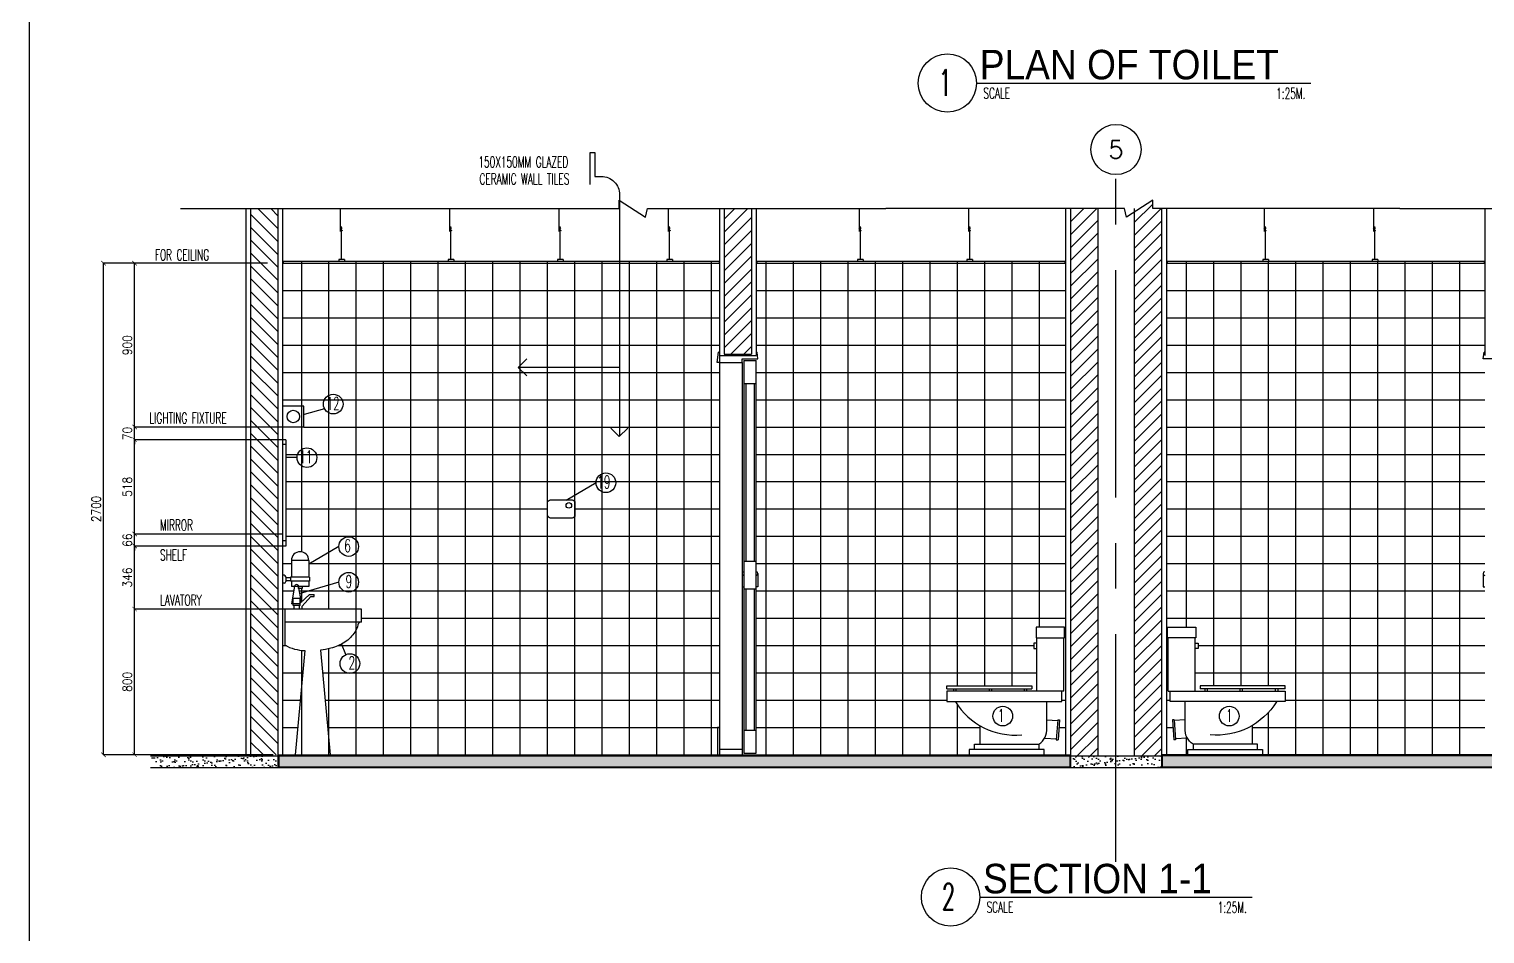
# Model space of a CAD drawing. Extents: x -139655 to -110778, y 166361 to 186286.
# Drawn here: x -139655 to -131664, y 171433 to 176402 of the extents above; entities that cross this region are included whole.
import ezdxf
from ezdxf.enums import TextEntityAlignment as Align

# ---------------------------------------------------------------- set-up
doc = ezdxf.new("R2010")
doc.units = 0
doc.header["$LTSCALE"] = 500
doc.header["$MEASUREMENT"] = 0
for name, pattern in [('CENTERX2', [4, 2.5, -0.5, 0.5, -0.5]), ('DASHED', [0.75, 0.5, -0.25]), ('HIDDEN2', [0.1875, 0.125, -0.0625])]:
    doc.linetypes.add(name, pattern=pattern)
doc.layers.get('0').update_dxf_attribs({"linetype": 'CONTINUOUS'})
doc.layers.get('DEFPOINTS').update_dxf_attribs({"linetype": 'CONTINUOUS'})
for name, color, linetype in [('AX-CR', 2, 'CONTINUOUS'), ('AX-TXT', 2, 'CONTINUOUS'), ('AXES', 11, 'CENTERX2'), ('CONC', 3, 'CONTINUOUS'), ('DIM1', 2, 'CONTINUOUS'), ('Dimout', 4, 'CONTINUOUS'), ('DW', 7, 'CONTINUOUS'), ('ELE', 3, 'CONTINUOUS'), ('ELV', 7, 'CONTINUOUS'), ('FIX', 2, 'CONTINUOUS'), ('HatchA', 11, 'CONTINUOUS'), ('Plaster', 7, 'CONTINUOUS'), ('SANI', 2, 'CONTINUOUS'), ('Tile', 5, 'CONTINUOUS'), ('TITLE', 1, 'CONTINUOUS'), ('TXT', 2, 'CONTINUOUS'), ('TXT1', 2, 'CONTINUOUS'), ('WALL', 6, 'CONTINUOUS'), ('WallPartition', 2, 'CONTINUOUS'), ('Windows', 9, 'CONTINUOUS')]:
    doc.layers.add(name, color=color, linetype=linetype)
doc.styles.add('DIM', font='simplex.shx', dxfattribs={"width": 0.85})
doc.styles.add('ROMANS', font='romans.shx', dxfattribs={"width": 0.6})
doc.styles.add('TTXT', font='swisse.ttf', dxfattribs={"width": 0.9})
doc.dimstyles.new('DIM1-25', dxfattribs={"dimscale": 25, "dimtxt": 2, "dimasz": 1, "dimexe": 0.03, "dimexo": 0.03, "dimgap": 0.6, "dimtad": 1, "dimdec": 0, "dimdsep": 46, "dimtxsty": 'DIM', "dimblk1": 'ARCHTICK', "dimblk2": 'ARCHTICK', "dimsah": 1, "dimcen": 0.09, "dimdle": 0.03, "dimclrd": 256, "dimclrt": 2, "dimadec": 0, "dimazin": 0, "dimtfac": 1, "dimtdec": 0, "dimtix": 1, "dimtmove": 1, "dimatfit": 3, "dimldrblk": 'ARCHTICK', "dimfxl": 0, "dimtvp": 2, "dimtolj": 1, "dimtzin": 0, "dimarcsym": 0})
pattern_1 = [(37.5, (33211.824, -30124.08), (-1.574834, 48.170594), [0, -38, 0, -42.5, 0, -40.625]), (7.5, (33211.824, -30124.08), (44.244418, 70.553652), [0, -20.5, 0, -34.25, 0, -13.125]), (327.5, (33181.074, -30124.08), (77.8535465, 0.1414763), [0, -12.5, 0, -45, 0, -58.75]), (317.5, (33181.074, -30124.08), (75.153165, 21.941889), [0, -6.25, 0, -29.5, 0, -33.75])]
pattern_2 = [(45, (32810.52, -56079.54), (-35.355339, 35.355339), [])]

# ---------------------------------------------------------------- blocks, each defined once
blk = doc.blocks.new('A0-BOX')
at = {"layer": 'TITLE'}
blk.add_line((0, 79.7), (0, 0), dxfattribs=at)
blk = doc.blocks.new('_ARCHTICK')
at = {"color": 0, "linetype": 'ByBlock', "const_width": 0.15}
blk.add_lwpolyline([(-0.5, -0.5), (0.5, 0.5)], dxfattribs=at)
blk = doc.blocks.new('*D62')
at = {"layer": 'DEFPOINTS', "color": 0}
for p in [(-139246.7, 175116.6), (-138344.8, 175116.6), (-138315, 172416.6)]:
    blk.add_point(p, dxfattribs=at)
at = {"layer": 'Dimout', "color": 0, "lineweight": -2}
for p, q in [((-138345.6, 175116.6), (-139247.4, 175116.6)), ((-138315.8, 172416.6), (-139247.4, 172416.6))]:
    blk.add_line(p, q, dxfattribs=at)
at = {"layer": 'Dimout', "lineweight": -2}
blk.add_line((-139246.7, 172415.8), (-139246.7, 175117.3), dxfattribs=at)
at = {"layer": 'Dimout', "lineweight": -2, "xscale": 25, "yscale": 25, "zscale": 25}
for p, rotation in [((-139246.7, 175116.6), 90), ((-139246.7, 172416.6), 270)]:
    blk.add_blockref('_ARCHTICK', p, dxfattribs=dict(at, rotation=rotation))
at = {"layer": 'Dimout', "color": 2, "insert": (-139286.7, 173766.6), "char_height": 50, "attachment_point": 5, "rotation": 90, "style": 'DIM'}
blk.add_mtext('\\A1;2700', dxfattribs=at)
blk = doc.blocks.new('*D61')
at = {"layer": 'DEFPOINTS', "color": 0}
for p in [(-139075.8, 173216.6), (-138077.7, 173216.6), (-138315, 172416.6)]:
    blk.add_point(p, dxfattribs=at)
at = {"layer": 'Dimout', "color": 0, "lineweight": -2}
for p, q in [((-138078.4, 173216.6), (-139076.5, 173216.6)), ((-138315.8, 172416.6), (-139076.5, 172416.6))]:
    blk.add_line(p, q, dxfattribs=at)
at = {"layer": 'Dimout', "lineweight": -2}
blk.add_line((-139075.8, 172415.8), (-139075.8, 173217.3), dxfattribs=at)
at = {"layer": 'Dimout', "lineweight": -2, "xscale": 25, "yscale": 25, "zscale": 25}
for p, rotation in [((-139075.8, 173216.6), 90), ((-139075.8, 172416.6), 270)]:
    blk.add_blockref('_ARCHTICK', p, dxfattribs=dict(at, rotation=rotation))
at = {"layer": 'Dimout', "color": 2, "insert": (-139115.8, 172816.6), "char_height": 50, "attachment_point": 5, "rotation": 90, "style": 'DIM'}
blk.add_mtext('\\A1;800', dxfattribs=at)
blk = doc.blocks.new('COMP')
at = {"layer": 'FIX'}
for p, q in [((-0.0411, 0.35), (-0.0411, 0.6416)), ((0.1079, 0.35), (0.1079, 0.6416)), ((-0.0575, 0.6125), (-0.0575, 0.5833)), ((-0.0411, 0.6125), (-0.0575, 0.6125)), ((-0.0575, 0.5833), (-0.0411, 0.5833)), ((-0.5343, 0.3618), (-0.5343, 0.3792)), ((-0.5343, 0.3792), (-0.0685, 0.3792)), ((-0.5343, 0.3618), (-0.0685, 0.3618)), ((-0.5343, 0.35), (-0.5343, 0.2917)), ((0.1079, 0.35), (-0.5343, 0.35)), ((-0.4959, 0.35), (-0.4959, 0.3618)), ((-0.4825, 0.35), (-0.4825, 0.3618)), ((-0.301, 0.35), (-0.301, 0.3618)), ((-0.2876, 0.35), (-0.2876, 0.3618)), ((-0.1087, 0.35), (-0.1087, 0.3618)), ((-0.0953, 0.35), (-0.0953, 0.3618)), ((-0.0685, 0.3792), (-0.0685, 0.3618)), ((0.0971, 0.2917), (0.0971, 0.35)), ((-0.5343, 0.2917), (0.0971, 0.2917)), ((0.0146, 0.1458), (0.0146, 0.2917)), ((-0.3528, 0.1603), (-0.3528, 0.0583)), ((0.0146, 0.1914), (0.0738, 0.1873)), ((0.0741, 0.1923), (0.0665, 0.0825)), ((0.0741, 0.1923), (0.0841, 0.1916)), ((0.0841, 0.1916), (0.0765, 0.0818)), ((0.0027, 0.092), (0.0669, 0.0875)), ((0.0665, 0.0825), (0.0765, 0.0818)), ((-0.382, 0.0583), (-0.0292, 0.0583)), ((-0.382, 0.0292), (-0.382, 0.0583)), ((-0.0292, 0.0583), (-0.0292, 0.0292))]:
    blk.add_line(p, q, dxfattribs=at)
for points in [[(0.1117, 0.6416), (0.1117, 0.7), (-0.0449, 0.7), (-0.0449, 0.6416)], [(0, 0), (0, 0.0292), (-0.4111, 0.0292), (-0.4111, 0)]]:
    blk.add_lwpolyline(points, close=True, dxfattribs=at)
for centre, radius, start, end in [((-0.1594, 0.4916), 0.3837, 211.41144, 275.3446), ((-0.0802, 0.1385), 0.0951, 302.4712, 4.3987)]:
    blk.add_arc(centre, radius, start, end, dxfattribs=at)
blk = doc.blocks.new('GAN')
for p, q in [((-0.0212, 0.1644), (-0.0212, 0.29)), ((-0.0155, 0.01), (-0.0155, 0.1918)), ((0, 0.01), (-0.031, 0.01)), ((-0.031, 0.01), (-0.031, 0)), ((0, 0.01), (0, 0))]:
    blk.add_line(p, q)
blk.add_lwpolyline([(-0.0118, 0.184), (-0.024, 0.1754), (-0.0113, 0.1703)])
blk = doc.blocks.new('*D67')
at = {"layer": 'DEFPOINTS', "color": 0}
for p in [(-139075.8, 175116.6), (-138344.8, 175116.6), (-138366.1, 174216.6)]:
    blk.add_point(p, dxfattribs=at)
at = {"layer": 'Dimout', "color": 0, "lineweight": -2}
for p, q in [((-138345.6, 175116.6), (-139076.5, 175116.6)), ((-138366.8, 174216.6), (-139076.5, 174216.6))]:
    blk.add_line(p, q, dxfattribs=at)
at = {"layer": 'Dimout', "lineweight": -2}
blk.add_line((-139075.8, 174215.8), (-139075.8, 175117.3), dxfattribs=at)
at = {"layer": 'Dimout', "lineweight": -2, "xscale": 25, "yscale": 25, "zscale": 25}
for p, rotation in [((-139075.8, 175116.6), 90), ((-139075.8, 174216.6), 270)]:
    blk.add_blockref('_ARCHTICK', p, dxfattribs=dict(at, rotation=rotation))
at = {"layer": 'Dimout', "color": 2, "insert": (-139115.8, 174666.6), "char_height": 50, "attachment_point": 5, "rotation": 90, "style": 'DIM'}
blk.add_mtext('\\A1;900', dxfattribs=at)
blk = doc.blocks.new('*D66')
at = {"layer": 'DEFPOINTS', "color": 0}
for p in [(-139075.8, 174216.6), (-138230.7, 174216.6), (-138263.8, 174146.6)]:
    blk.add_point(p, dxfattribs=at)
at = {"layer": 'Dimout', "color": 0, "lineweight": -2}
for p, q in [((-138231.5, 174216.6), (-139076.5, 174216.6)), ((-138264.5, 174146.6), (-139076.5, 174146.6))]:
    blk.add_line(p, q, dxfattribs=at)
at = {"layer": 'Dimout', "lineweight": -2}
for p, q in [((-139075.8, 174216.6), (-139075.8, 174241.6)), ((-139075.8, 174146.6), (-139075.8, 174216.6)), ((-139075.8, 174146.6), (-139075.8, 174121.6))]:
    blk.add_line(p, q, dxfattribs=at)
at = {"layer": 'Dimout', "lineweight": -2, "xscale": 25, "yscale": 25, "zscale": 25}
for p, rotation in [((-139075.8, 174216.6), 270), ((-139075.8, 174146.6), 90)]:
    blk.add_blockref('_ARCHTICK', p, dxfattribs=dict(at, rotation=rotation))
at = {"layer": 'Dimout', "color": 2, "insert": (-139115.8, 174181.6), "char_height": 50, "attachment_point": 5, "rotation": 90, "style": 'DIM'}
blk.add_mtext('\\A1;70', dxfattribs=at)
blk = doc.blocks.new('*D65')
at = {"layer": 'DEFPOINTS', "color": 0}
for p in [(-139075.8, 174146.6), (-138263.8, 174146.6), (-138263.8, 173628.9)]:
    blk.add_point(p, dxfattribs=at)
at = {"layer": 'Dimout', "color": 0, "lineweight": -2}
for p, q in [((-138264.5, 174146.6), (-139076.5, 174146.6)), ((-138264.5, 173628.9), (-139076.5, 173628.9))]:
    blk.add_line(p, q, dxfattribs=at)
at = {"layer": 'Dimout', "lineweight": -2}
blk.add_line((-139075.8, 173628.1), (-139075.8, 174147.3), dxfattribs=at)
at = {"layer": 'Dimout', "lineweight": -2, "xscale": 25, "yscale": 25, "zscale": 25}
for p, rotation in [((-139075.8, 174146.6), 90), ((-139075.8, 173628.9), 270)]:
    blk.add_blockref('_ARCHTICK', p, dxfattribs=dict(at, rotation=rotation))
at = {"layer": 'Dimout', "color": 2, "insert": (-139115.8, 173887.7), "char_height": 50, "attachment_point": 5, "rotation": 90, "style": 'DIM'}
blk.add_mtext('\\A1;518', dxfattribs=at)
blk = doc.blocks.new('*D64')
at = {"layer": 'DEFPOINTS', "color": 0}
for p in [(-139075.8, 173562.9), (-138263.8, 173562.9), (-138077.7, 173216.6)]:
    blk.add_point(p, dxfattribs=at)
at = {"layer": 'Dimout', "color": 0, "lineweight": -2}
for p, q in [((-138264.5, 173562.9), (-139076.5, 173562.9)), ((-138078.4, 173216.6), (-139076.5, 173216.6))]:
    blk.add_line(p, q, dxfattribs=at)
at = {"layer": 'Dimout', "lineweight": -2}
blk.add_line((-139075.8, 173215.8), (-139075.8, 173563.7), dxfattribs=at)
at = {"layer": 'Dimout', "lineweight": -2, "xscale": 25, "yscale": 25, "zscale": 25}
for p, rotation in [((-139075.8, 173562.9), 90), ((-139075.8, 173216.6), 270)]:
    blk.add_blockref('_ARCHTICK', p, dxfattribs=dict(at, rotation=rotation))
at = {"layer": 'Dimout', "color": 2, "insert": (-139115.8, 173389.7), "char_height": 50, "attachment_point": 5, "rotation": 90, "style": 'DIM'}
blk.add_mtext('\\A1;346', dxfattribs=at)
blk = doc.blocks.new('*D63')
at = {"layer": 'DEFPOINTS', "color": 0}
for p in [(-139075.8, 173628.9), (-138263.8, 173628.9), (-138263.8, 173562.9)]:
    blk.add_point(p, dxfattribs=at)
at = {"layer": 'Dimout', "lineweight": -2}
for p, q in [((-139075.8, 173628.9), (-139075.8, 173653.9)), ((-139075.8, 173562.9), (-139075.8, 173628.9)), ((-139075.8, 173562.9), (-139075.8, 173537.9))]:
    blk.add_line(p, q, dxfattribs=at)
at = {"layer": 'Dimout', "color": 0, "lineweight": -2}
for p, q in [((-138264.5, 173628.9), (-139076.5, 173628.9)), ((-138264.5, 173562.9), (-139076.5, 173562.9))]:
    blk.add_line(p, q, dxfattribs=at)
at = {"layer": 'Dimout', "lineweight": -2, "xscale": 25, "yscale": 25, "zscale": 25}
for p, rotation in [((-139075.8, 173628.9), 270), ((-139075.8, 173562.9), 90)]:
    blk.add_blockref('_ARCHTICK', p, dxfattribs=dict(at, rotation=rotation))
at = {"layer": 'Dimout', "color": 2, "insert": (-139115.8, 173595.9), "char_height": 50, "attachment_point": 5, "rotation": 90, "style": 'DIM'}
blk.add_mtext('\\A1;66', dxfattribs=at)
blk = doc.blocks.new('walling')
at = {"layer": 'ELV'}
blk.add_line((0.1363, -1.1797), (-0.4198, -1.1797), dxfattribs=at)
blk.add_lwpolyline([(-0.025, -0.176), (-0.025, 0), (0, 0), (0, -0.1306), (0.0363, -0.1306, -0.414214), (0.1363, -0.2306), (0.1363, -1.5582)], format="xyb", dxfattribs=at)
at = {"layer": 'WALL'}
for p, q in [((-0.4198, -1.1797), (-0.3736, -1.1334)), ((-0.4198, -1.1797), (-0.3736, -1.2259)), ((0.1345, -1.56), (0.0882, -1.5137)), ((0.1345, -1.56), (0.1808, -1.5137))]:
    blk.add_line(p, q, dxfattribs=at)
at = {"layer": 'TXT', "style": 'ROMANS', "width": 0.6}
for s, p in [('150X150MM GLAZED', (-0.639, -0.0816)), ('CERAMIC WALL TILES', (-0.6331, -0.1746))]:
    blk.add_text(s, height=0.06, dxfattribs=at).set_placement(p)
blk = doc.blocks.new('AXU')
at = {"layer": 'AX-CR'}
blk.add_circle((0, 350), 350, dxfattribs=at)
at = {"layer": 'AX-TXT', "style": 'ROMANS'}
blk.add_attdef('AX', text='', height=250, dxfattribs=at).set_placement((0, 350), align=Align.MIDDLE)

msp = doc.modelspace()

# ---------------------------------------------------------------- hatches: boundary and pattern name
at = {"layer": 'HatchA'}
h = msp.add_hatch(dxfattribs=at)
h.set_pattern_fill('ANSI31', color=256, scale=400, style=0)
h.set_pattern_definition([(135, (-325720.37, -38898.776), (35.355339, 35.355339), [])])
h.paths.add_polyline_path([(-138438.8, 175416.6), (-138288.8, 175416.6), (-138288.8, 172416.6), (-138438.8, 172416.6)])
h = msp.add_hatch(dxfattribs=at)
h.set_pattern_fill('ANSI31', color=256, scale=400, style=0)
h.set_pattern_definition([(45, (123302.667, -24412.69), (-35.355339, 35.355339), [])])
h.paths.add_polyline_path([(-135688.8, 175416.6), (-135838.8, 175416.6), (-135838.8, 174616.6), (-135688.8, 174616.6)])
h = msp.add_hatch(dxfattribs=at)
h.set_pattern_fill('ANSI31', color=256, scale=400, style=0)
h.set_pattern_definition(pattern_2)
h.paths.add_polyline_path([(-133788.8, 175416.6), (-133909.2, 175416.6), (-133938.8, 175416.6), (-133938.8, 172401.6), (-133788.8, 172401.6)])
h = msp.add_hatch(dxfattribs=at)
h.set_pattern_fill('ANSI31', color=256, scale=400, style=0)
h.set_pattern_definition(pattern_2)
h.paths.add_polyline_path([(-133438.8, 175416.6), (-133487.2, 175416.6), (-133487.2, 175461.7), (-133588.8, 175395.5), (-133588.8, 172410.6), (-133438.8, 172410.6)])
at = {"layer": 'Windows'}
h = msp.add_hatch(dxfattribs=at)
h.set_pattern_fill('AR-SAND', color=256, scale=25, style=0)
h.set_pattern_definition(pattern_1)
h.paths.add_polyline_path([(-138288.8, 172410.6), (-138986.3, 172410.6), (-138956.4, 172346.6), (-138288.8, 172346.6)])
h = msp.add_hatch(dxfattribs=at)
h.set_pattern_fill('AR-SAND', color=256, scale=25, style=0)
h.set_pattern_definition(pattern_1)
h.paths.add_polyline_path([(-133942.8, 172410.6), (-138284.8, 172410.6), (-138284.8, 172350.6), (-133942.8, 172350.6)])
h = msp.add_hatch(dxfattribs=at)
h.set_pattern_fill('AR-SAND', color=256, scale=25, style=0)
h.set_pattern_definition(pattern_1)
h.paths.add_polyline_path([(-133688.8, 172410.6), (-133938.8, 172410.6), (-133938.8, 172346.6), (-133688.8, 172346.6)])
h.paths.add_polyline_path([(-133438.8, 172410.6), (-133688.8, 172410.6), (-133688.8, 172346.6), (-133438.8, 172346.6)])
h = msp.add_hatch(dxfattribs=at)
h.set_pattern_fill('AR-SAND', color=256, scale=25, style=0)
h.set_pattern_definition(pattern_1)
h.paths.add_polyline_path([(-130088.8, 172410.6), (-133434.8, 172410.6), (-133434.8, 172350.6), (-130088.8, 172350.6)])

# ---------------------------------------------------------------- linework, layer by layer
for p, q in [((-135867.5, 175126.6), (-138260.1, 175126.6)), ((-133969.5, 175126.6), (-135660.1, 175126.6)), ((-131667.5, 175126.6), (-133408.1, 175126.6))]:
    msp.add_line(p, q)
at = {"layer": 'AXES'}
msp.add_line((-133688.8, 171828.9), (-133688.8, 175602.8), dxfattribs=at)
at = {"layer": 'CONC'}
msp.add_lwpolyline([(-136808.5, 173732.6), (-136808.5, 173800.6, -0.414214), (-136792.5, 173816.6), (-136674.5, 173816.6, -0.414214), (-136658.5, 173800.6), (-136658.5, 173732.6, -0.414214), (-136674.5, 173716.6), (-136792.5, 173716.6, -0.414214)], format="xyb", close=True, dxfattribs=at)
at = {"layer": 'DIM1'}
msp.add_circle((-136692.1, 173786.1), 15.1, dxfattribs=at)
at = {"layer": 'DW'}
for p, q in [((-138033.4, 174316.1), (-138144.9, 174286.1)), ((-138183.7, 174048.5), (-138245.7, 174048.5)), ((-136542.9, 173910.4), (-136707.7, 173813.4)), ((-137954.6, 173560.4), (-138119.3, 173463.4)), ((-137954.5, 173364.4), (-138167.6, 173302.7)), ((-137916.2, 172966.8), (-137940, 173025))]:
    msp.add_line(p, q, dxfattribs=at)
at = {"layer": 'ELE'}
for points in [[(-138823.8, 175416.6), (-136415.5, 175416.6), (-136415.5, 175461.7), (-136272.1, 175368.3), (-136260.2, 175416.6), (-135993.4, 175416.6), (-134951.3, 175416.6)], [(-132130.9, 175416.6), (-133487.2, 175416.6), (-133487.2, 175461.7), (-133630.6, 175368.3), (-133642.4, 175416.6), (-133909.2, 175416.6), (-134951.3, 175416.6)], [(-132130.9, 175416.6), (-130774.6, 175416.6), (-130774.6, 175461.7), (-130631.2, 175368.3), (-130619.4, 175416.6), (-130352.6, 175416.6), (-128520.3, 175416.6)]]:
    msp.add_lwpolyline(points, dxfattribs=at)
at = {"layer": 'FIX', "color": 2}
for centre in [(-137985.6, 174342.3), (-138129.7, 174048.5), (-136489, 173910.4), (-137900.6, 173560.4), (-137900.6, 173364.4), (-137894.2, 172917.5), (-134310.3, 172628.7), (-133067.3, 172628.7)]:
    msp.add_circle(centre, 54, dxfattribs=at)
at = {"layer": 'Plaster'}
for p, q in [((-138465.8, 175416.6), (-138465.8, 172410.6)), ((-138263.8, 175416.6), (-138263.8, 172416.6)), ((-135865.8, 175416.6), (-135865.8, 174609.2)), ((-135663.8, 175416.6), (-135663.8, 174609.2)), ((-133965.8, 175416.6), (-133965.8, 172416.6)), ((-133411.8, 175416.6), (-133411.8, 172416.6)), ((-131663.8, 175416.6), (-131663.8, 174609.2)), ((-138260.1, 175126.6), (-138260.1, 175116.6)), ((-135867.5, 175126.6), (-135867.5, 175116.6)), ((-135867.5, 175126.6), (-135867.5, 175116.6)), ((-135867.5, 175126.6), (-135867.5, 175116.6)), ((-135867.5, 175126.6), (-135867.5, 175116.6)), ((-135660.1, 175126.6), (-135660.1, 175116.6)), ((-135660.1, 175126.6), (-135660.1, 175116.6)), ((-135660.1, 175126.6), (-135660.1, 175116.6)), ((-135660.1, 175126.6), (-135660.1, 175116.6)), ((-133969.5, 175126.6), (-133969.5, 175116.6)), ((-133969.5, 175126.6), (-133969.5, 175116.6)), ((-133969.5, 175126.6), (-133969.5, 175116.6)), ((-133969.5, 175126.6), (-133969.5, 175116.6)), ((-133408.1, 175126.6), (-133408.1, 175116.6)), ((-131667.5, 175126.6), (-131667.5, 175116.6)), ((-131667.5, 175126.6), (-131667.5, 175116.6)), ((-131667.5, 175126.6), (-131667.5, 175116.6)), ((-131667.5, 175126.6), (-131667.5, 175116.6)), ((-135865.8, 172446.6), (-135740.3, 172446.6)), ((-138987.7, 172413.6), (-138465.8, 172413.6)), ((-138288.8, 172416.6), (-133938.8, 172416.6)), ((-138288.8, 172410.6), (-133938.8, 172410.6)), ((-128963.8, 172416.6), (-133438.8, 172416.6)), ((-128963.8, 172410.6), (-133438.8, 172410.6))]:
    msp.add_line(p, q, dxfattribs=at)
at = {"layer": 'SANI', "color": 6}
for p, q in [((-134454.2, 176105.7), (-132619.6, 176105.7)), ((-134436.9, 171635.1), (-132940.7, 171635.1))]:
    msp.add_line(p, q, dxfattribs=at)
at = {"layer": 'SANI'}
for p, q in [((-138147, 174331.6), (-138262.1, 174331.6)), ((-138262.1, 174216.6), (-138262.1, 174331.6)), ((-138147, 174216.6), (-138147, 174331.6)), ((-138147, 174216.6), (-138262.1, 174216.6)), ((-138245.7, 174146.6), (-138263.8, 174146.6)), ((-138245.7, 174146.6), (-138245.7, 173562.9)), ((-138245.7, 174120.3), (-138263.8, 174120.3)), ((-138245.7, 173591.7), (-138263.8, 173591.7)), ((-138245.7, 173562.9), (-138263.8, 173562.9)), ((-138119.3, 173483.7), (-138215.2, 173483.7)), ((-138215.2, 173483.7), (-138215.2, 173392.7)), ((-138119.3, 173483.7), (-138119.3, 173392.7)), ((-138255.3, 173403), (-138261, 173403)), ((-138255.3, 173358.5), (-138261, 173358.5)), ((-138245.7, 173393.4), (-138245.7, 173368.1)), ((-138219.1, 173387.5), (-138245.7, 173387.5)), ((-138219.1, 173372.2), (-138245.7, 173372.2)), ((-138115.5, 173392.7), (-138219.1, 173392.7)), ((-138219.1, 173392.7), (-138219.1, 173369.7)), ((-138115.5, 173369.7), (-138219.1, 173369.7)), ((-138215.2, 173369.7), (-138215.2, 173341.3)), ((-138197.8, 173341.9), (-138215.2, 173245.7)), ((-138119.3, 173341.3), (-138215.2, 173341.3)), ((-138177.8, 173341.3), (-138177.8, 173329.8)), ((-138156.7, 173329.8), (-138177.8, 173329.8)), ((-138159.4, 173255.1), (-138175.2, 173341.9)), ((-138156.7, 173341.3), (-138156.7, 173329.8)), ((-138119.3, 173369.7), (-138119.3, 173341.3)), ((-138115.5, 173392.7), (-138115.5, 173369.7)), ((-138166.6, 173245.7), (-138215.2, 173245.7)), ((-138205, 173236.9), (-138205, 173275.3)), ((-138116.4, 173296.4), (-138166.6, 173248.3)), ((-138166.6, 173236.9), (-138166.6, 173275.3)), ((-138155.4, 173232.2), (-138108.9, 173285.4)), ((-138116.4, 173296.4), (-138089.3, 173296.4)), ((-138108.9, 173285.4), (-138089.3, 173285.4)), ((-138089.3, 173285.4), (-138089.3, 173296.4)), ((-138200.2, 173216.9), (-138200.2, 173236.9)), ((-138171.4, 173216.9), (-138171.4, 173236.9)), ((-138155.4, 173216.9), (-138155.4, 173232.2)), ((-137830.2, 173205.9), (-137830.2, 173216.9))]:
    msp.add_line(p, q, dxfattribs=at)
at = {"layer": 'SANI', "linetype": 'Continuous'}
for p, q in [((-138251, 173216.9), (-138251, 173019.2)), ((-137830.2, 173216.9), (-138251, 173216.9)), ((-137830.2, 173145), (-137830.2, 173216.6)), ((-137830.2, 173145), (-138251, 173145)), ((-138141.1, 172989), (-138195, 172416.6)), ((-138055.6, 172991.3), (-138001.5, 172416.6))]:
    msp.add_line(p, q, dxfattribs=at)
at = {"layer": 'SANI', "linetype": 'DASHED'}
msp.add_lwpolyline([(-138166.6, 173275.3), (-138205, 173275.3)], dxfattribs=at)
msp.add_lwpolyline([(-138166.6, 173236.9), (-138205, 173236.9, 0.499277)], format="xyb", dxfattribs=at)
at = {"layer": 'SANI', "linetype": 'Continuous'}
msp.add_lwpolyline([(-137831.8, 173145, 0.355712), (-137850.8, 173130, -0.103437), (-137866.1, 173090.7, -0.107169), (-137922.3, 173035.3, -0.077294), (-137998.9, 173001.8, -0.037007), (-138055.6, 172991.3, -0.037007)], format="xyb", dxfattribs=at)
at = {"layer": 'SANI'}
msp.add_circle((-138204.5, 174274.1), 34.4, dxfattribs=at)
for centre, radius, start, end in [((-138167.3, 173483.7), 47.9, 0, 180), ((-138255.3, 173393.4), 9.59, 0, 90), ((-138255.3, 173368.1), 9.59, 270, 0), ((-138186.5, 173339.7), 11.5, 9.52728, 170.47272)]:
    msp.add_arc(centre, radius, start, end, dxfattribs=at)
at = {"layer": 'SANI', "linetype": 'Continuous'}
msp.add_arc((-138134.9, 173225.8), 237, 240.6758, 268.50039, dxfattribs=at)
at = {"layer": 'Tile'}
for p, q in [((-138263.8, 175116.6), (-135865.8, 175116.6)), ((-138160.5, 175126.6), (-138160.5, 173531.2)), ((-138010.5, 175126.6), (-138010.5, 173216.9)), ((-137860.5, 175126.6), (-137860.5, 172416.6)), ((-137710.5, 175126.6), (-137710.5, 172416.6)), ((-137560.5, 175126.6), (-137560.5, 172416.6)), ((-137410.5, 175126.6), (-137410.5, 172416.6)), ((-137260.5, 175126.6), (-137260.5, 172416.6)), ((-137110.5, 175126.6), (-137110.5, 172416.6)), ((-136960.5, 175126.6), (-136960.5, 172416.6)), ((-136810.5, 175126.6), (-136810.5, 172416.6)), ((-136660.5, 175126.6), (-136660.5, 172416.6)), ((-136510.5, 175126.6), (-136510.5, 172416.6)), ((-136360.5, 175126.6), (-136360.5, 172416.6)), ((-136210.5, 175126.6), (-136210.5, 172416.6)), ((-136060.5, 175126.6), (-136060.5, 172416.6)), ((-135910.5, 175126.6), (-135910.5, 172416.6)), ((-135663.8, 175116.6), (-133965.8, 175116.6)), ((-135610.5, 175126.6), (-135610.5, 172416.6)), ((-135460.5, 175126.6), (-135460.5, 172416.6)), ((-135310.5, 175126.6), (-135310.5, 172416.6)), ((-135160.5, 175126.6), (-135160.5, 172416.6)), ((-135010.5, 175126.6), (-135010.5, 172416.6)), ((-134860.5, 175126.6), (-134860.5, 172416.6)), ((-134710.5, 175126.6), (-134710.5, 172416.6)), ((-134560.5, 175126.6), (-134560.5, 172795.7)), ((-134410.5, 175126.6), (-134410.5, 172795.7)), ((-134260.5, 175126.6), (-134260.5, 172795.7)), ((-134110.5, 175126.6), (-134110.5, 173116.5)), ((-133411.8, 175116.6), (-131663.8, 175116.6)), ((-133301.3, 173116.5), (-133301.3, 175126.6)), ((-133151.3, 172795.7), (-133151.3, 175126.6)), ((-133001.3, 172795.7), (-133001.3, 175126.6)), ((-132851.3, 172795.7), (-132851.3, 175126.6)), ((-132701.3, 172416.6), (-132701.3, 175126.6)), ((-132551.3, 172416.6), (-132551.3, 175126.6)), ((-132401.3, 172416.6), (-132401.3, 175126.6)), ((-132251.3, 172416.6), (-132251.3, 175126.6)), ((-132101.3, 172416.6), (-132101.3, 175126.6)), ((-131951.3, 172416.6), (-131951.3, 175126.6)), ((-131801.3, 172416.6), (-131801.3, 175126.6)), ((-138263.8, 174966.6), (-135865.8, 174966.6)), ((-135663.8, 174966.6), (-133965.8, 174966.6)), ((-133411.8, 174966.6), (-131663.8, 174966.6)), ((-138263.8, 174816.6), (-135865.8, 174816.6)), ((-135663.8, 174816.6), (-133965.8, 174816.6)), ((-133411.8, 174816.6), (-131663.8, 174816.6)), ((-138263.8, 174666.6), (-135865.8, 174666.6)), ((-135663.8, 174666.6), (-133965.8, 174666.6)), ((-133411.8, 174666.6), (-131663.8, 174666.6)), ((-138263.8, 174516.6), (-135865.8, 174516.6)), ((-135663.8, 174516.6), (-133965.8, 174516.6)), ((-133411.8, 174516.6), (-131663.8, 174516.6)), ((-138263.8, 174366.6), (-135865.8, 174366.6)), ((-135663.8, 174366.6), (-133965.8, 174366.6)), ((-133411.8, 174366.6), (-131663.8, 174366.6)), ((-138147, 174216.6), (-135865.8, 174216.6)), ((-135663.8, 174216.6), (-133965.8, 174216.6)), ((-133411.8, 174216.6), (-131663.8, 174216.6)), ((-138245.7, 174066.6), (-135865.8, 174066.6)), ((-135663.8, 174066.6), (-133965.8, 174066.6)), ((-133411.8, 174066.6), (-131663.8, 174066.6)), ((-138245.7, 173916.6), (-135865.8, 173916.6)), ((-135663.8, 173916.6), (-133965.8, 173916.6)), ((-133411.8, 173916.6), (-131663.8, 173916.6)), ((-138245.7, 173766.6), (-136808.5, 173766.6)), ((-136658.5, 173766.6), (-135865.8, 173766.6)), ((-135663.8, 173766.6), (-133965.8, 173766.6)), ((-133411.8, 173766.6), (-131663.8, 173766.6)), ((-138245.7, 173616.6), (-135865.8, 173616.6)), ((-135663.8, 173616.6), (-133965.8, 173616.6)), ((-133411.8, 173616.6), (-131663.8, 173616.6)), ((-138263.8, 173466.6), (-138215.2, 173466.6)), ((-138119.3, 173466.6), (-135865.8, 173466.6)), ((-135663.8, 173466.6), (-133965.8, 173466.6)), ((-133411.8, 173466.6), (-131663.8, 173466.6)), ((-138160.5, 173329.8), (-138160.5, 173254.1)), ((-138263.8, 173316.6), (-138202.4, 173316.6)), ((-138170.6, 173316.6), (-135865.8, 173316.6)), ((-135663.8, 173316.6), (-133965.8, 173316.6)), ((-133411.8, 173316.6), (-131663.8, 173316.6)), ((-137830.2, 173166.6), (-135865.8, 173166.6)), ((-135663.8, 173166.6), (-133965.8, 173166.6)), ((-133411.8, 173166.6), (-131663.8, 173166.6)), ((-138263.8, 173016.6), (-138242.3, 173016.6)), ((-137957.1, 173016.6), (-135865.8, 173016.6)), ((-135663.8, 173016.6), (-134140.3, 173016.6)), ((-133237.3, 173016.6), (-131663.8, 173016.6)), ((-138160.5, 172990.2), (-138160.5, 172416.6)), ((-138010.5, 172999), (-138010.5, 172416.6)), ((-138263.8, 172866.6), (-138152.6, 172866.6)), ((-138043.9, 172866.6), (-135865.8, 172866.6)), ((-135663.8, 172866.6), (-134123.9, 172866.6)), ((-133253.7, 172866.6), (-131663.8, 172866.6)), ((-138263.8, 172716.6), (-138166.8, 172716.6)), ((-138029.7, 172716.6), (-135865.8, 172716.6)), ((-135663.8, 172716.6), (-134617.1, 172716.6)), ((-134560.5, 172694.1), (-134560.5, 172416.6)), ((-133985.7, 172716.6), (-133965.8, 172716.6)), ((-133411.8, 172716.6), (-133391.9, 172716.6)), ((-132760.5, 172716.6), (-131663.8, 172716.6)), ((-132851.3, 172416.6), (-132851.3, 172650.4)), ((-138263.8, 172566.6), (-138180.9, 172566.6)), ((-138015.6, 172566.6), (-135865.8, 172566.6)), ((-135663.8, 172566.6), (-134435.6, 172566.6)), ((-134001.6, 172566.6), (-133965.8, 172566.6)), ((-133411.8, 172566.6), (-133376, 172566.6)), ((-132942, 172566.6), (-131663.8, 172566.6)), ((-133301.3, 172416.6), (-133301.3, 172516.1))]:
    msp.add_line(p, q, dxfattribs=at)
at = {"layer": 'TITLE', "color": 6}
for centre in [(-134614.2, 176105.7), (-134596.9, 171635.1)]:
    msp.add_circle(centre, 160, dxfattribs=at)
at = {"layer": 'WALL'}
for p, q in [((-138438.8, 175416.6), (-138438.8, 172410.6)), ((-138288.8, 175416.6), (-138288.8, 172346.6)), ((-135838.8, 175416.6), (-135838.8, 174616.6)), ((-135688.8, 175416.6), (-135688.8, 174616.6)), ((-133938.8, 175416.6), (-133938.8, 172346.6)), ((-133788.8, 175416.6), (-133788.8, 172410.6)), ((-133588.8, 175416.6), (-133588.8, 172410.6)), ((-133438.8, 175416.6), (-133438.8, 172346.6)), ((-135838.8, 174616.6), (-135688.8, 174616.6)), ((-138987.7, 172410.6), (-138288.8, 172410.6)), ((-138284.8, 172410.6), (-138284.8, 172350.6)), ((-133942.8, 172410.6), (-133942.8, 172350.6)), ((-133938.8, 172410.6), (-133438.8, 172410.6)), ((-133434.8, 172410.6), (-133434.8, 172350.6)), ((-138987.7, 172346.6), (-128237, 172346.6)), ((-138284.8, 172350.6), (-133942.8, 172350.6)), ((-133434.8, 172350.6), (-128967.8, 172350.6))]:
    msp.add_line(p, q, dxfattribs=at)
at = {"layer": 'WallPartition', "linetype": 'HIDDEN2', "const_width": 2}
for points in [[(-138286.8, 172410.6), (-138286.8, 172348.6), (-133940.8, 172348.6), (-133940.8, 172410.6)], [(-133436.8, 172410.6), (-133436.8, 172348.6), (-128965.8, 172348.6), (-128965.8, 172410.6)]]:
    msp.add_lwpolyline(points, dxfattribs=at)
at = {"layer": 'Windows'}
for p, q in [((-135877.2, 174571.9), (-135870.4, 174627.5)), ((-135865.8, 174627.5), (-135870.4, 174627.5)), ((-135865.8, 174609.2), (-135865.8, 172416.6)), ((-135865.8, 174609.2), (-135663.8, 174609.2)), ((-135663.8, 174627.5), (-135659.2, 174627.5)), ((-135654.7, 174590.6), (-135659.2, 174627.5)), ((-131672.9, 174590.6), (-131668.4, 174627.5)), ((-131663.8, 174627.5), (-131668.4, 174627.5)), ((-135865.8, 174571.9), (-135877.2, 174571.9)), ((-135865.8, 174571.9), (-135740.3, 174571.9)), ((-135740.3, 174571.9), (-135740.3, 174590.6)), ((-135740.3, 174590.6), (-135654.7, 174590.6)), ((-135740.3, 174571.9), (-135740.3, 173415.6)), ((-135731.1, 174581.2), (-135731.1, 172425.9)), ((-135731.1, 174581.2), (-135663.8, 174581.2)), ((-135663.8, 172425.9), (-135663.8, 174581.2)), ((-131587.3, 174590.6), (-131672.9, 174590.6)), ((-135731.1, 174455.9), (-135663.8, 174455.9)), ((-135720, 174455.9), (-135720, 173479.2)), ((-135674.9, 174455.9), (-135674.9, 173479.2)), ((-135741, 173411.7), (-135741, 173339)), ((-135731.1, 173479.2), (-135663.8, 173479.2)), ((-135653.9, 173411.7), (-135653.9, 173339)), ((-131673.7, 173411.7), (-131673.7, 173339)), ((-135741, 173339), (-135731.1, 173339)), ((-135740.3, 173339), (-135740.3, 172416.6)), ((-135731.1, 173328.2), (-135663.8, 173328.2)), ((-135720, 173328.2), (-135720, 172551.2)), ((-135674.9, 173328.2), (-135674.9, 172551.2)), ((-135653.9, 173339), (-135663.8, 173339)), ((-131673.7, 173339), (-131663.8, 173339)), ((-135865.8, 172566.6), (-135876.9, 172566.6)), ((-135876.9, 172566.6), (-135876.9, 172416.6)), ((-135731.1, 172551.2), (-135663.8, 172551.2)), ((-135731.1, 172425.9), (-135663.8, 172425.9))]:
    msp.add_line(p, q, dxfattribs=at)
for centre, start, end in [((-135731.1, 173411.7), 90, 270), ((-135663.8, 173411.7), 270, 90), ((-131663.8, 173411.7), 90, 270)]:
    msp.add_arc(centre, 9.89, start, end, dxfattribs=at)

# ---------------------------------------------------------------- block references
for name, p, xscale, yscale, zscale in [('A0-BOX', (-139654.8, 166361.3), 250, 250, 250), ('GAN', (-137923.7, 175126.6), 1000, 1000, 1000), ('GAN', (-137323.7, 175126.6), 1000, 1000, 1000), ('GAN', (-136723.7, 175126.6), 1000, 1000, 1000), ('GAN', (-136123.7, 175126.6), 1000, 1000, 1000), ('GAN', (-135075.8, 175126.6), 1000, 1000, 1000), ('GAN', (-134475.8, 175126.6), 1000, 1000, 1000), ('GAN', (-132852.3, 175126.6), 1000, 1000, 1000), ('GAN', (-132252.3, 175126.6), 1000, 1000, 1000)]:
    msp.add_blockref(name, p, dxfattribs=dict(xscale=xscale, yscale=yscale, zscale=zscale))
at = {"layer": 'AXES'}
ref = msp.add_blockref('AXU', (-133688.8, 175602.8), dxfattribs=dict(at, xscale=0.3942857142828871, yscale=0.3942857142828871, zscale=0.3942857142857143))
ref.add_attrib('AX', '5', dxfattribs={"layer": 'AX-TXT', "color": 6, "height": 98.6, "style": 'ROMANS'}).set_placement((-133688.8, 175740.8), align=Align.MIDDLE)
at = {"layer": 'WALL', "xscale": 1000, "yscale": 1000, "zscale": 1000}
msp.add_blockref('walling', (-136549.6, 175723.8), dxfattribs=at)
at = {"layer": 'Windows', "yscale": 1000, "zscale": 1000}
for p, xscale in [((-134082.8, 172416.6), 1000), ((-133294.8, 172416.6), -1000)]:
    msp.add_blockref('COMP', p, dxfattribs=dict(at, xscale=xscale))

# ---------------------------------------------------------------- texts
at = {"layer": 'TITLE', "style": 'ROMANS', "width": 0.6}
for s, p in [('1', (-134663, 176036.2)), ('2', (-134645.6, 171565.6))]:
    msp.add_text(s, height=143.9, dxfattribs=at).set_placement(p)
at = {"layer": 'TXT', "style": 'ROMANS', "width": 0.6}
for s, height, p in [('SCALE', 60, (-134416.5, 176020.2)), ('1:25M.', 60, (-132809.4, 176018.9)), ('FOR CEILING', 60, (-138964.3, 175132.1)), ('12', 70, (-138022.3, 174311.4)), ('LIGHTING FIXTURE', 60, (-138994.7, 174235.8)), ('11', 70, (-138172.2, 174017.7)), ('19', 70, (-136535.8, 173879.6)), ('MIRROR', 60, (-138936.2, 173648.1)), ('6', 70, (-137925.5, 173529.6)), ('SHELF', 60, (-138936.2, 173483.7)), ('9', 70, (-137917.6, 173333.5)), ('LAVATORY', 60, (-138936.2, 173235.8)), ('2', 70, (-137901.4, 172886.6)), ('1', 70, (-134336.5, 172597.9)), ('1', 70, (-133084.6, 172597.9)), ('SCALE', 60, (-134399.1, 171549.7)), ('1:25M.', 60, (-133130.6, 171548.3))]:
    msp.add_text(s, height=height, dxfattribs=at).set_placement(p)
at = {"layer": 'TXT1', "color": 6, "style": 'TTXT', "width": 0.9}
for s, p in [('PLAN OF TOILET', (-134436.4, 176126.1)), ('SECTION 1-1', (-134419, 171655.5))]:
    msp.add_text(s, height=162.094, dxfattribs=at).set_placement(p)

# ---------------------------------------------------------------- dimensions: what is measured, and where the dimension line sits
at = {"layer": 'Dimout'}
for base, p1, p2, picture, middle in [((-139246.7, 175116.6), (-138315, 172416.6), (-138344.8, 175116.6), '*D62', (-139286.7, 173766.6)), ((-139075.8, 175116.6), (-138366.1, 174216.6), (-138344.8, 175116.6), '*D67', (-139115.8, 174666.6)), ((-139075.8, 174216.6), (-138263.8, 174146.6), (-138230.7, 174216.6), '*D66', (-139115.8, 174181.6)), ((-139075.8, 174146.6), (-138263.8, 173628.9), (-138263.8, 174146.6), '*D65', (-139115.8, 173887.7)), ((-139075.8, 173628.9), (-138263.8, 173562.9), (-138263.8, 173628.9), '*D63', (-139115.8, 173595.9)), ((-139075.8, 173562.9), (-138077.7, 173216.6), (-138263.8, 173562.9), '*D64', (-139115.8, 173389.7)), ((-139075.8, 173216.6), (-138315, 172416.6), (-138077.7, 173216.6), '*D61', (-139115.8, 172816.6))]:
    dim = msp.add_linear_dim(base=base, p1=p1, p2=p2, angle=90, dimstyle='DIM1-25', dxfattribs=at)
    dim.commit()
    dim.dimension.update_dxf_attribs({"geometry": picture, "text_midpoint": middle})

doc.saveas('drawing.dxf')
